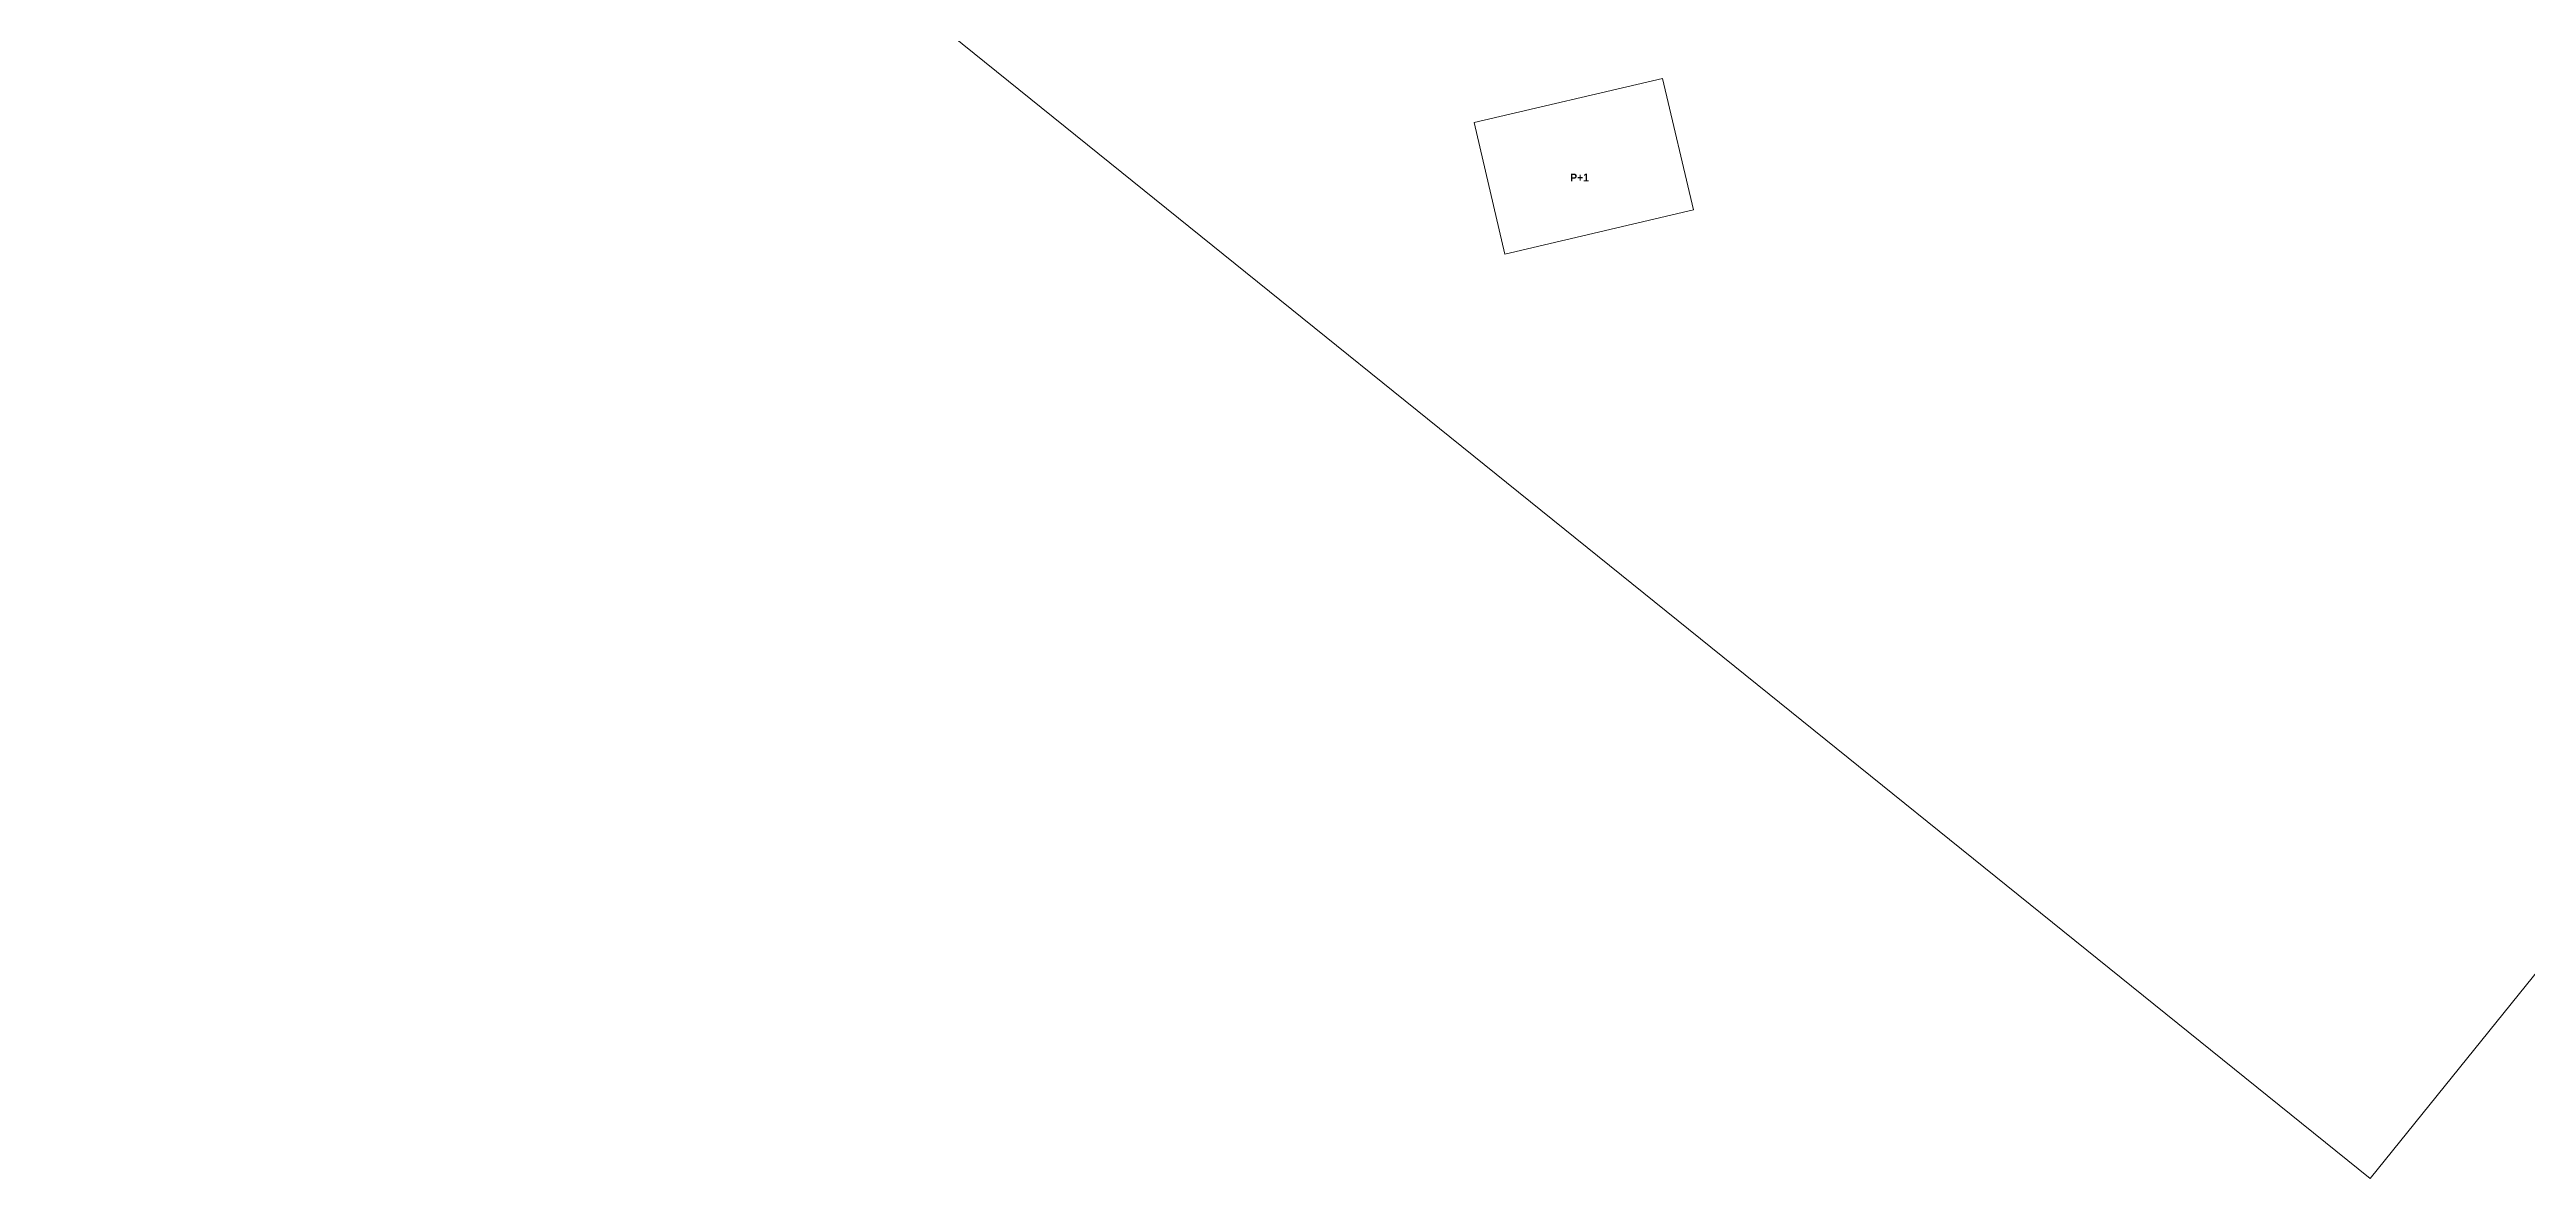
# Model space of a CAD drawing. Header units: millimetres. Extents: x 116114 to 379938, y 77576 to 282265.
# Drawn here: x 116114 to 272311, y 77576 to 148775 of the extents above; entities that cross this region are included whole.
import ezdxf

# ---------------------------------------------------------------- set-up
doc = ezdxf.new("R2010")
doc.units = ezdxf.units.MM
doc.header["$MEASUREMENT"] = 0
doc.header["$XCLIPFRAME"] = 0
doc.layers.add('A - Ortofoto', color=7, linetype='Continuous')
doc.layers.add('Drawing & Figure_Pen_No__7', color=7, linetype='Continuous', lineweight=35)
doc.layers.add('Drawing & Figure_Pen_No__80', color=3, linetype='Continuous', lineweight=20)
doc.styles.add('GENERATED_STYLE_1', font='')
doc.styles.get('GENERATED_STYLE_1').set_extended_font_data('Century Gothic', bold=True)
picture_1 = doc.add_image_def('image1.jpg', size_in_pixel=(1343, 796))

msp = doc.modelspace()

# ---------------------------------------------------------------- linework, layer by layer
at = {"layer": 'Drawing & Figure_Pen_No__80', "color": 3, "linetype": 'Continuous', "lineweight": 20}
msp.add_lwpolyline([(217836.5, 146954.4), (205942.3, 144172.4), (207882.3, 135878.1), (219776.5, 138660.1)], close=True, dxfattribs=at)

# ---------------------------------------------------------------- texts
at = {"layer": 'Drawing & Figure_Pen_No__7', "color": 7, "linetype": 'Continuous', "lineweight": 35, "insert": (212005.6, 140456.5), "char_height": 490, "attachment_point": 7, "style": 'GENERATED_STYLE_1'}
msp.add_mtext('\\A1;{\\pql;\\fCentury Gothic|b1|i0|c0|p34;P+1}', dxfattribs=at)

# ---------------------------------------------------------------- pictures from other files: only their frames are drawn
at = {"layer": 'A - Ortofoto', "linetype": 'Continuous', "lineweight": 0}
image = msp.add_image(picture_1, insert=(116114, 195525.5), size_in_units=(187960.4, 111404.7), rotation=-38.867509, dxfattribs=at)
image.set_boundary_path([(-0.5, -0.5), (1342.5, 795.5)])

doc.saveas('drawing.dxf')
